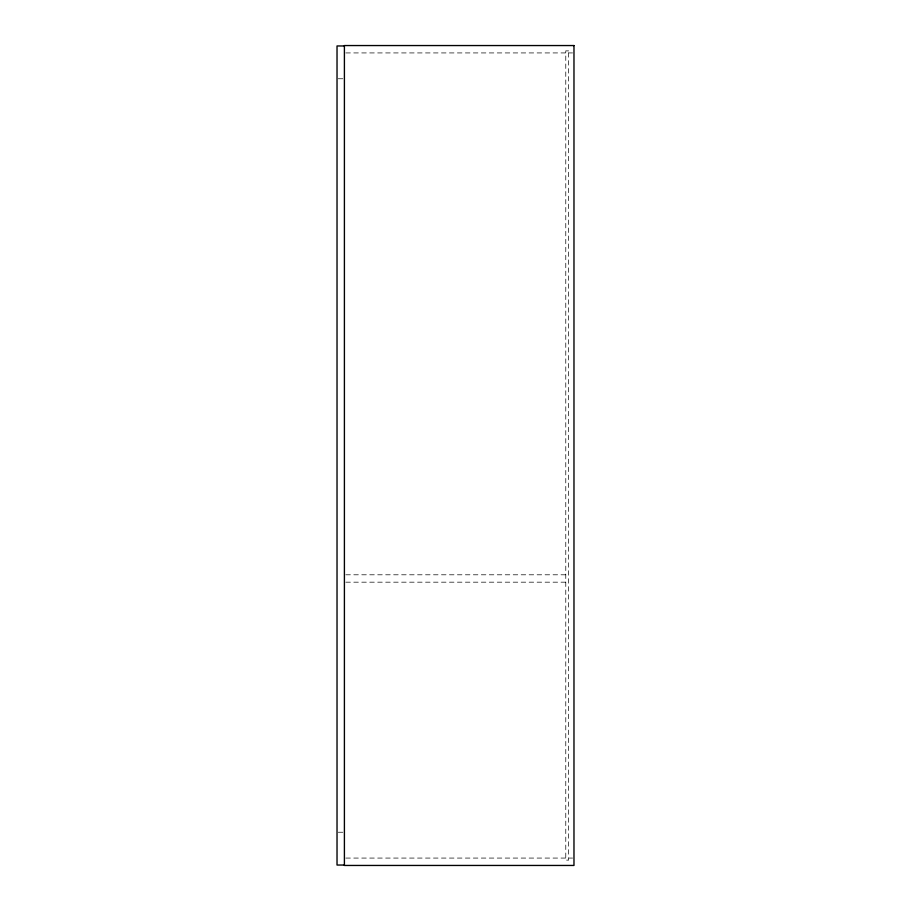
<?xml version="1.0" encoding="UTF-8"?>
<svg xmlns="http://www.w3.org/2000/svg" width="911" height="911" viewBox="0 0 911 911"><rect width="100%" height="100%" fill="white"/><g stroke="black" fill="none" stroke-linecap="round" stroke-linejoin="round"><path stroke-width="0.68" stroke-dasharray="4.55 3.42" d="M345.816 52.929L572.563 52.929M338.254 78.756L344.404 78.756M345.827 574.795L565.777 574.795M345.827 582.175L565.777 582.175M338.254 832.244L344.404 832.244M345.816 858.071L572.563 858.071M568.646 50.879L565.777 50.879L565.777 860.121L568.646 860.121L568.646 50.879"/><path stroke-width="1.37" d="M344.404 45.96L337.024 45.96L337.024 865.04L344.404 865.04M573.976 45.55L344.404 45.55L344.404 865.45L573.976 865.45L573.976 45.55"/></g></svg>
